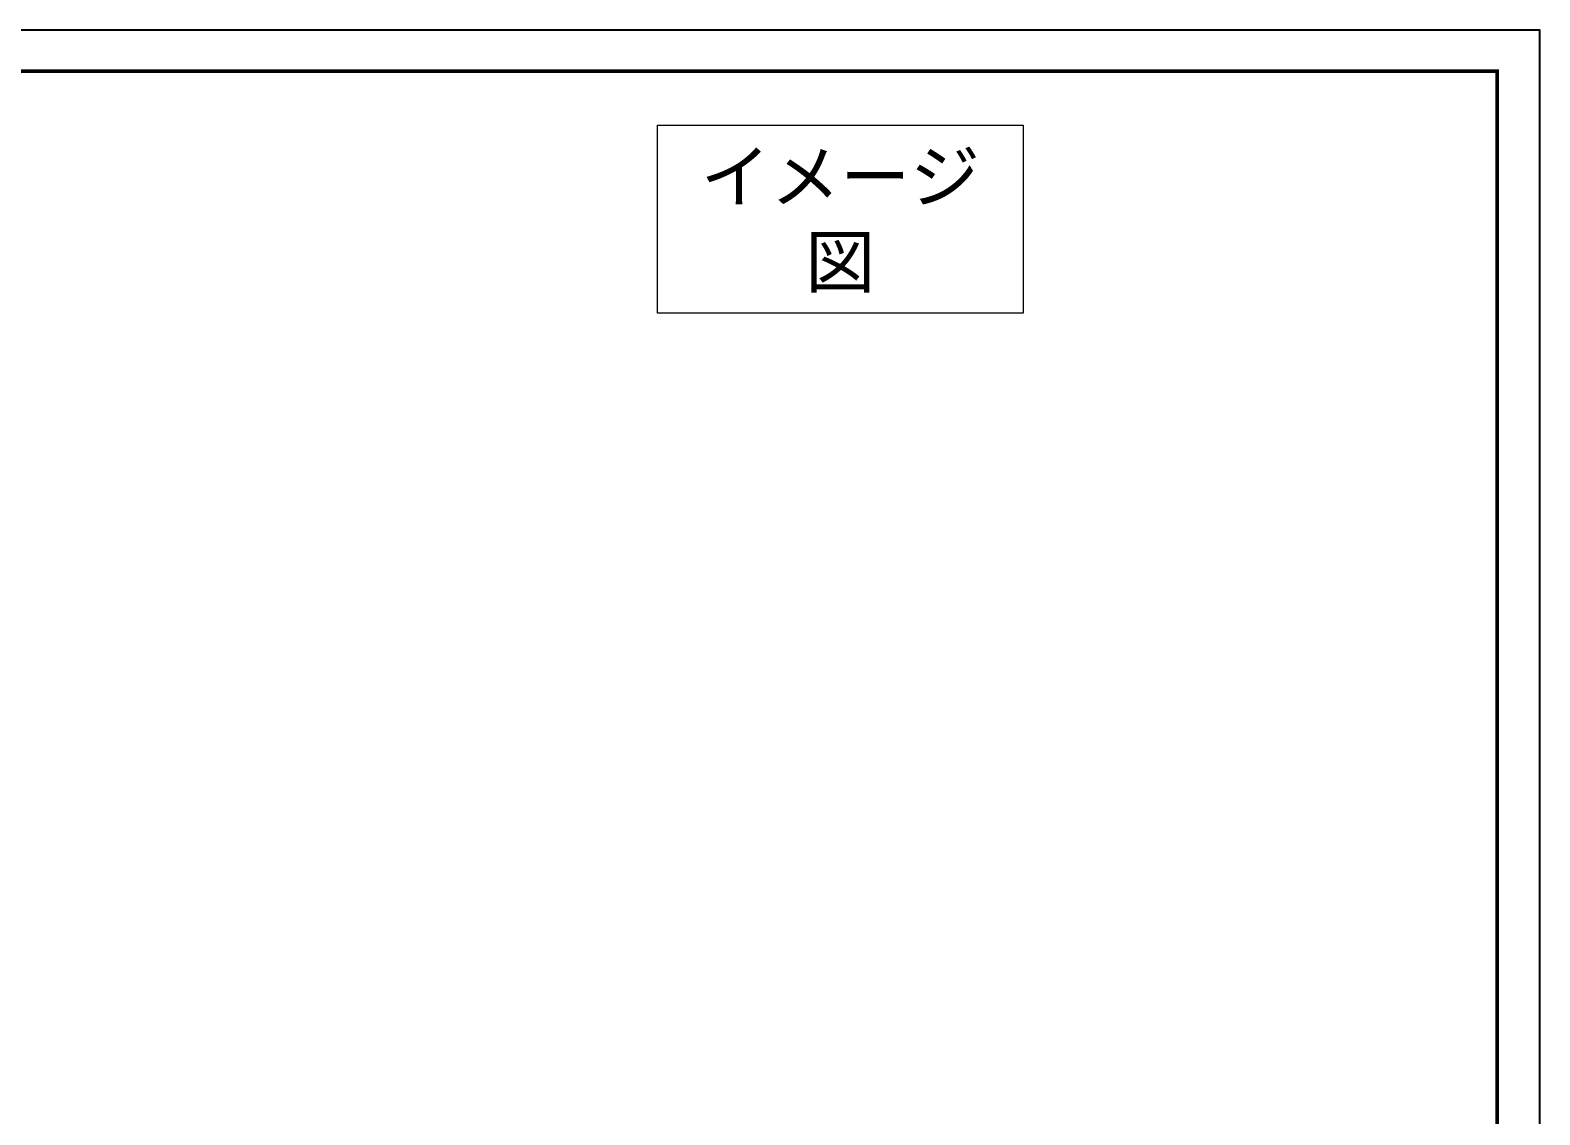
# Model space of a CAD drawing. Header units: millimetres. Extents: x 0 to 1313252738, y -131 to 560100888.
# Drawn here: x 1313107994 to 1313111717, y 560044475 to 560047149 of the extents above; entities that cross this region are included whole.
import ezdxf

# ---------------------------------------------------------------- set-up
doc = ezdxf.new("R2010")
doc.units = ezdxf.units.MM
doc.layers.add('01用紙枠', color=5, linetype='Continuous')
doc.layers.add('家具', color=7, linetype='Continuous', lineweight=0)
doc.styles.add('onnjuku', font='arial.ttf')

msp = doc.modelspace()

# ---------------------------------------------------------------- linework, layer by layer
at = {"layer": '01用紙枠'}
msp.add_lwpolyline([(1313104153.161, 560047149.364), (1313104153.161, 560041800.393), (1313111717.362, 560041800.393), (1313111717.362, 560047149.364)], close=True, dxfattribs=at)
msp.add_lwpolyline([(1313104153.161, 560047149.364), (1313104153.161, 560041800.393), (1313111717.362, 560041800.393), (1313111717.362, 560047149.364)], close=True, dxfattribs=at)
at = {"layer": '01用紙枠', "const_width": 9.005}
msp.add_lwpolyline([(1313104258.256, 560041901.729), (1313111612.266, 560041901.729), (1313111612.266, 560047048.027), (1313104258.256, 560047048.027)], close=True, dxfattribs=at)
msp.add_lwpolyline([(1313104258.256, 560041901.729), (1313111612.266, 560041901.729), (1313111612.266, 560047048.027), (1313104258.256, 560047048.027)], close=True, dxfattribs=at)

# ---------------------------------------------------------------- texts
at = {"layer": '家具', "insert": (1313109991.915, 560046676.886), "char_height": 126.27757, "attachment_point": 5, "style": 'onnjuku', "bg_fill": 16, "box_fill_scale": 1.5, "bg_fill_color": 256, "bg_fill_transparency": 0}
msp.add_mtext_dynamic_manual_height_columns('{\\fMS PGothic|b0|i0|c128|p50;イメージ図}', width=775.90687, gutter_width=631.388, heights=[167.174], dxfattribs=at)

doc.saveas('drawing.dxf')
